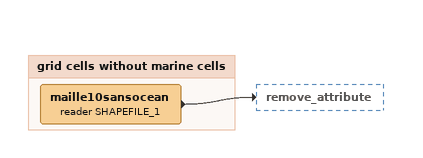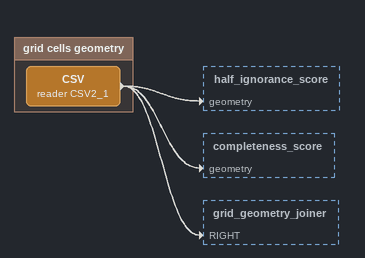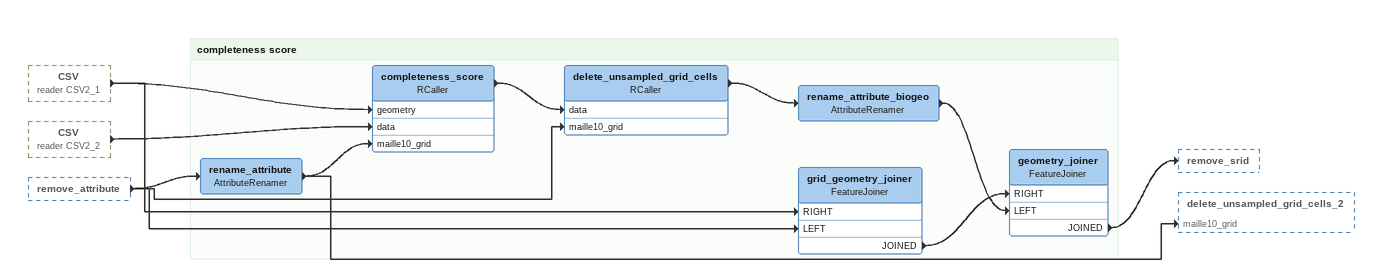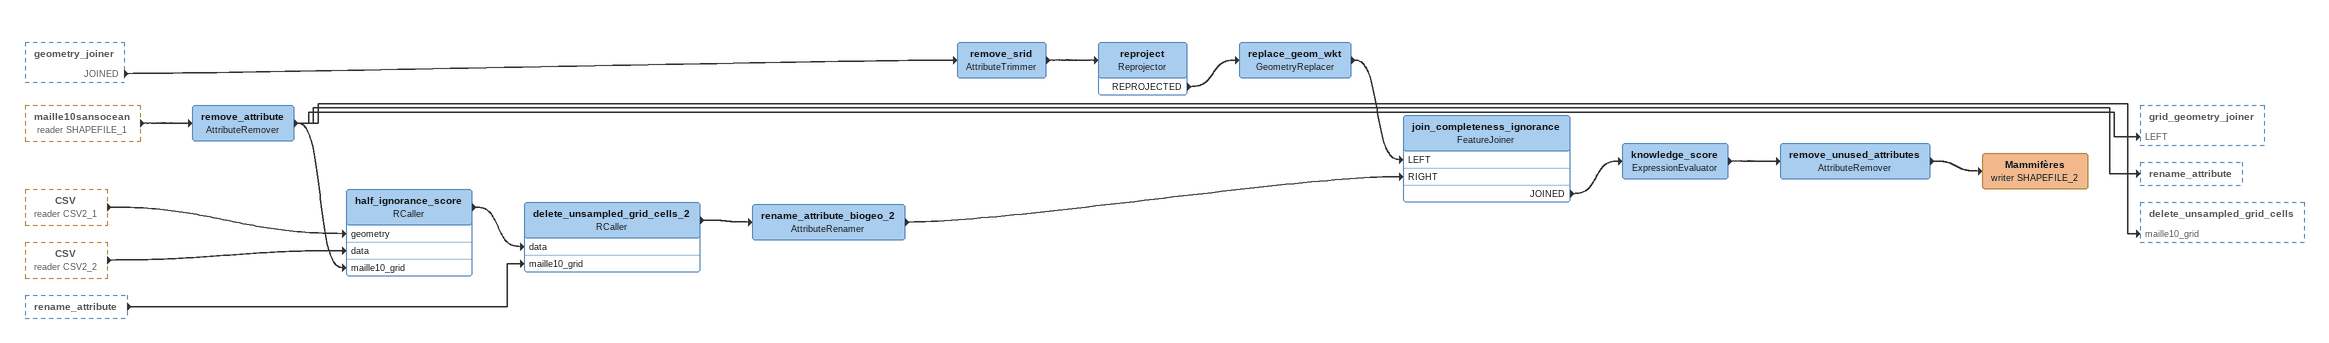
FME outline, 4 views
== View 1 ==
Bookmark: grid cells without marine cells
maille10sansocean (reader SHAPEFILE_1)
    -> remove_attribute

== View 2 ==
Bookmark: grid cells geometry
CSV (reader CSV2_1)
    -> half_ignorance_score [geometry]
    -> completeness_score [geometry]
    -> grid_geometry_joiner [RIGHT]

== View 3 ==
CSV (reader CSV2_1) [outside]
    -> completeness_score [geometry]
    -> grid_geometry_joiner [RIGHT]
CSV (reader CSV2_2) [outside]
    -> completeness_score [data]
remove_attribute [outside]
    -> grid_geometry_joiner [LEFT]
    -> rename_attribute
    -> delete_unsampled_grid_cells [maille10_grid]

Bookmark: completeness score
rename_attribute: AttributeRenamer
    -> completeness_score [maille10_grid]
    -> delete_unsampled_grid_cells_2 [maille10_grid]
completeness_score: RCaller
    -> delete_unsampled_grid_cells [data]
delete_unsampled_grid_cells: RCaller
    -> rename_attribute_biogeo
rename_attribute_biogeo: AttributeRenamer
    -> geometry_joiner [LEFT]
grid_geometry_joiner: FeatureJoiner
    JOINED -> geometry_joiner [RIGHT]
geometry_joiner: FeatureJoiner
    JOINED -> remove_srid

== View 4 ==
geometry_joiner [outside]
    JOINED -> remove_srid
maille10sansocean (reader SHAPEFILE_1) [outside]
    -> remove_attribute
CSV (reader CSV2_1) [outside]
    -> half_ignorance_score [geometry]
CSV (reader CSV2_2) [outside]
    -> half_ignorance_score [data]
rename_attribute [outside]
    -> delete_unsampled_grid_cells_2 [maille10_grid]
remove_attribute: AttributeRemover
    -> grid_geometry_joiner [LEFT]
    -> half_ignorance_score [maille10_grid]
    -> rename_attribute
    -> delete_unsampled_grid_cells [maille10_grid]
remove_srid: AttributeTrimmer
    -> reproject
reproject: Reprojector
    REPROJECTED -> replace_geom_wkt
replace_geom_wkt: GeometryReplacer
    -> join_completeness_ignorance [LEFT]
half_ignorance_score: RCaller
    -> delete_unsampled_grid_cells_2 [data]
delete_unsampled_grid_cells_2: RCaller
    -> rename_attribute_biogeo_2
rename_attribute_biogeo_2: AttributeRenamer
    -> join_completeness_ignorance [RIGHT]
join_completeness_ignorance: FeatureJoiner
    JOINED -> knowledge_score
knowledge_score: ExpressionEvaluator
    -> remove_unused_attributes
remove_unused_attributes: AttributeRemover
    -> Mammifères (writer SHAPEFILE_2)
Mammifères (writer SHAPEFILE_2)
